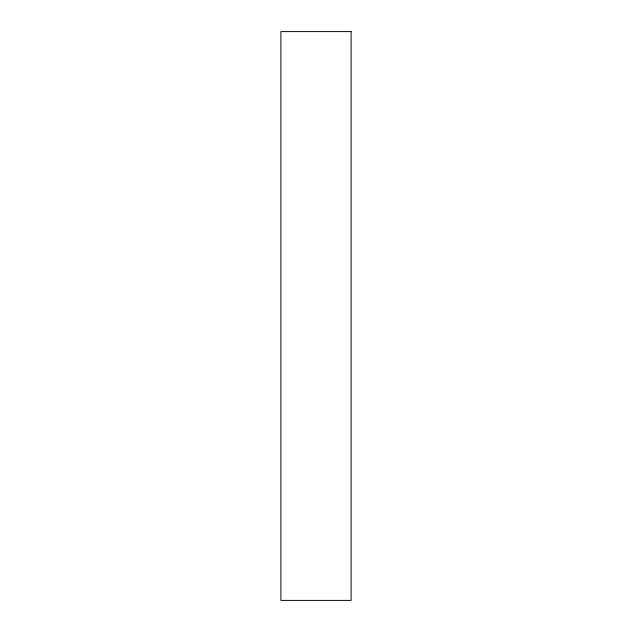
<?xml version="1.0" encoding="UTF-8"?>
<svg xmlns="http://www.w3.org/2000/svg" width="632" height="632" viewBox="0 0 632 632"><rect width="100%" height="100%" fill="white"/><g stroke="black" fill="none" stroke-linecap="round" stroke-linejoin="round"><path stroke-width="0.95" d="M351.092 31.6L280.908 31.6L280.908 600.4L351.092 600.4L351.092 31.6"/></g></svg>
